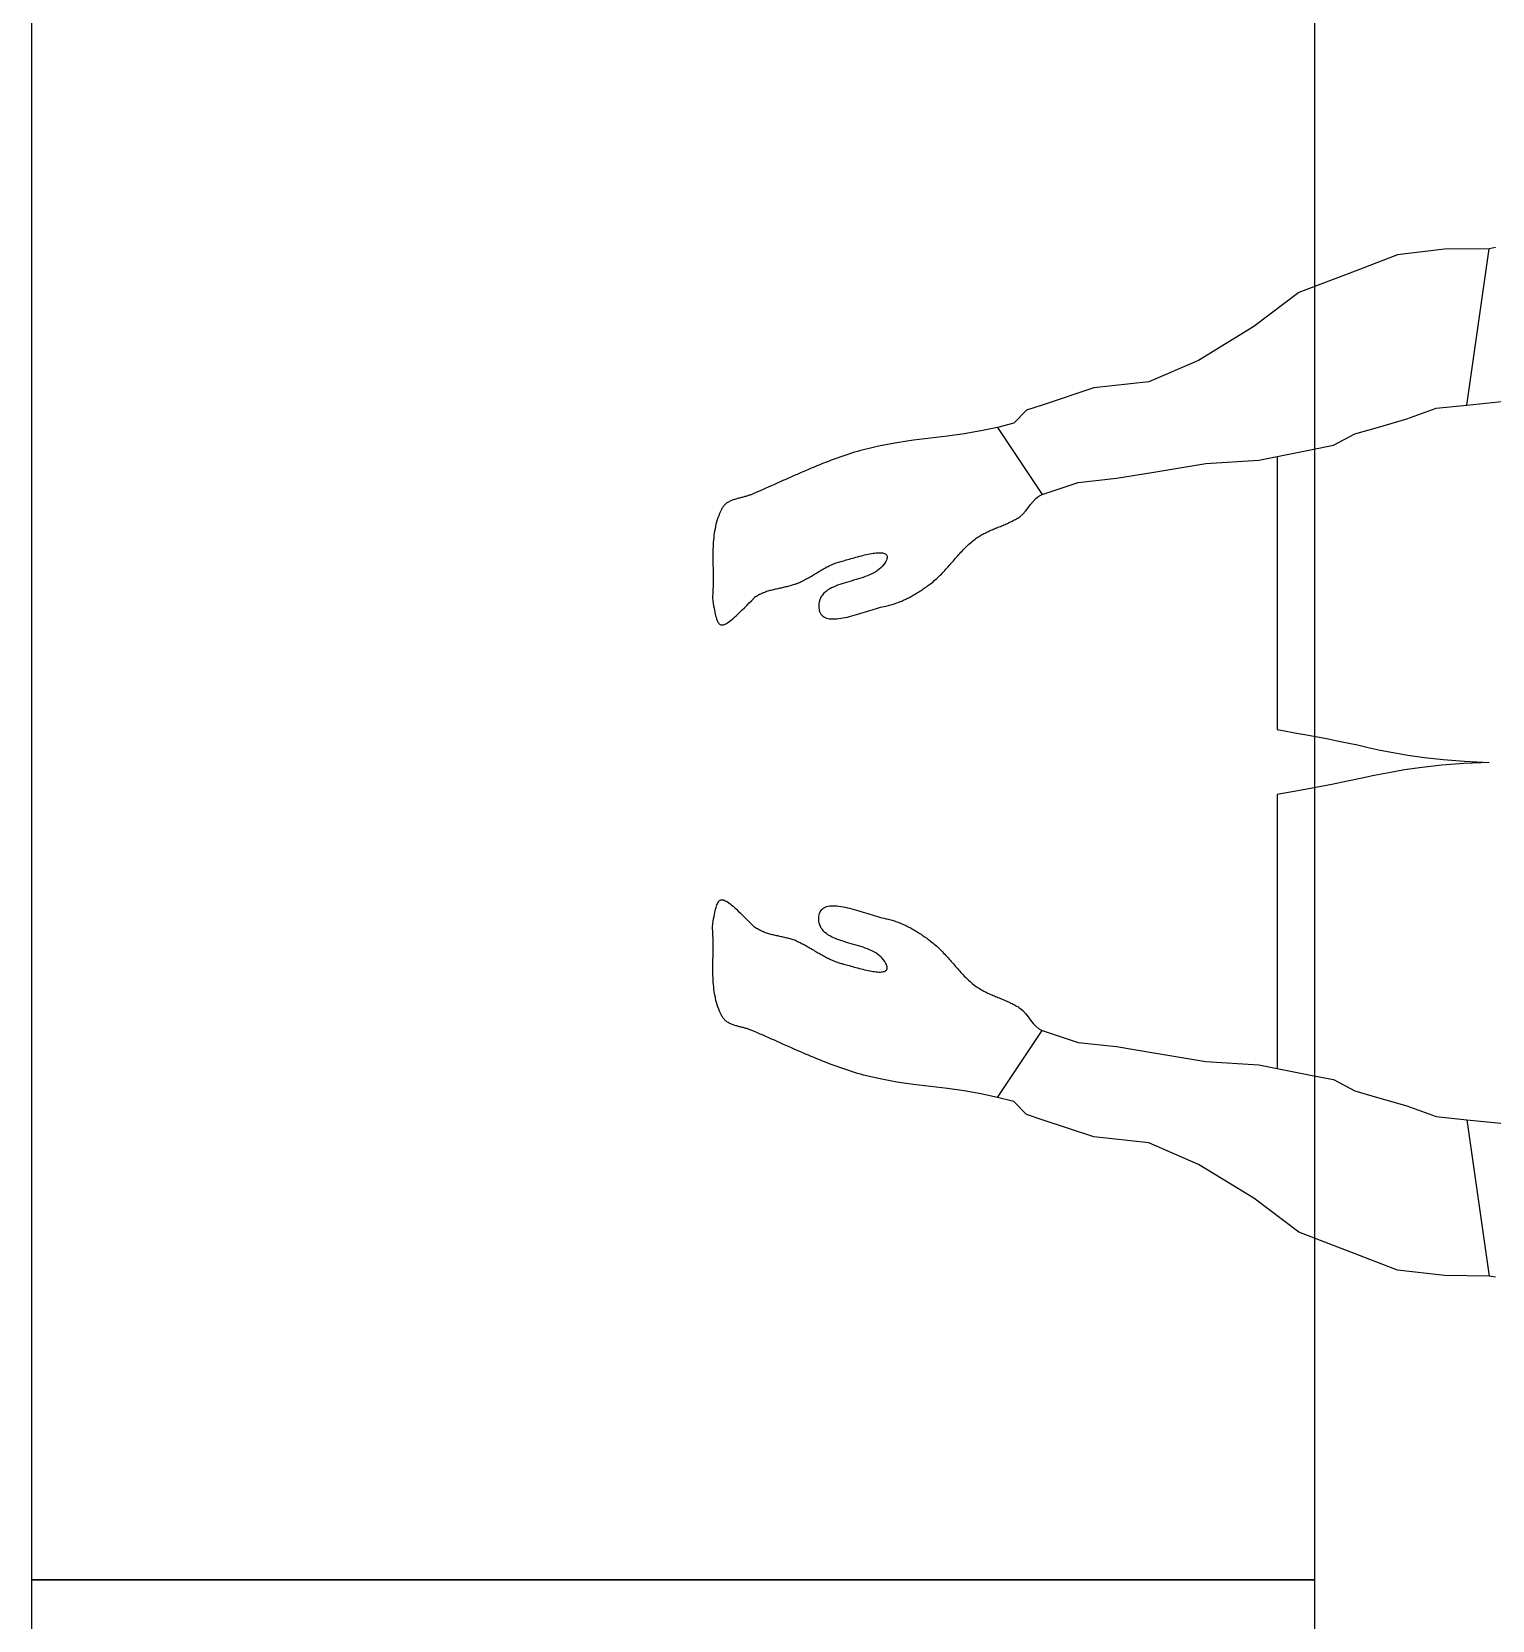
# Model space of a CAD drawing. Header units: millimetres. Extents: x -155 to 94595, y -3153 to 63413.
# Drawn here: x 92565 to 93248, y 45808 to 46551 of the extents above; entities that cross this region are included whole.
import ezdxf

# ---------------------------------------------------------------- set-up
doc = ezdxf.new("R2010")
doc.units = ezdxf.units.MM
doc.linetypes.add('TRATTEGGIATA2', pattern=[0.375, 0.25, -0.125])
doc.layers.add('5', color=1, linetype='TRATTEGGIATA2')
doc.layers.add('int', color=185, linetype='Continuous')

msp = doc.modelspace()

# ---------------------------------------------------------------- linework, layer by layer
at = {"layer": '5'}
for points in [[(93164.86, 45826.989), (92564.86, 45826.989), (92564.86, 46726.989), (93164.86, 46726.989)], [(93164.86, 44926.989), (92564.86, 44926.989), (92564.86, 45826.989), (93164.86, 45826.989)]]:
    msp.add_lwpolyline(points, close=True, dxfattribs=at)
at = {"layer": 'int'}
for p, q in [((93225.641, 46449.603), (93203.65, 46447.005)), ((93246.508, 46449.823), (93225.641, 46449.603)), ((93236.057, 46376.671), (93246.508, 46449.823)), ((93249.456, 46450.356), (93246.508, 46449.823)), ((93203.65, 46447.005), (93183.806, 46439.373)), ((93183.806, 46439.373), (93157.543, 46429.272)), ((93157.543, 46429.272), (93136.495, 46413.436)), ((93136.495, 46413.436), (93110.654, 46397.572)), ((93110.654, 46397.572), (93087.313, 46387.569)), ((93061.564, 46384.692), (93037.502, 46376.671)), ((93087.313, 46387.569), (93061.564, 46384.692)), ((93030.1, 46374.204), (93024.188, 46368.117)), ((93037.502, 46376.671), (93030.1, 46374.204)), ((93208.067, 46370.167), (93221.741, 46375.239)), ((93221.741, 46375.239), (93236.057, 46376.671)), ((93236.057, 46376.671), (93256.871, 46378.753)), ((93016.601, 46366.221), (93008.841, 46364.524)), ((93024.188, 46368.117), (93016.601, 46366.221)), ((93016.601, 46366.221), (93037.502, 46334.87)), ((93183.663, 46363.194), (93194.256, 46366.221)), ((93194.256, 46366.221), (93208.067, 46370.167)), ((92969.436, 46359.034), (92961.624, 46357.611)), ((92977.307, 46360.173), (92969.436, 46359.034)), ((92985.21, 46361.16), (92977.307, 46360.173)), ((92993.118, 46362.126), (92985.21, 46361.16)), ((93001.004, 46363.203), (92993.118, 46362.126)), ((93008.841, 46364.524), (93001.004, 46363.203)), ((93162.905, 46355.771), (93173.721, 46357.934)), ((93173.721, 46357.934), (93183.663, 46363.194)), ((92938.826, 46350.831), (92937.478, 46350.319)), ((92940.178, 46351.335), (92938.826, 46350.831)), ((92941.533, 46351.829), (92940.178, 46351.335)), ((92942.891, 46352.313), (92941.533, 46351.829)), ((92944.253, 46352.787), (92942.891, 46352.313)), ((92945.619, 46353.25), (92944.253, 46352.787)), ((92946.988, 46353.701), (92945.619, 46353.25)), ((92948.362, 46354.141), (92946.988, 46353.701)), ((92949.739, 46354.568), (92948.362, 46354.141)), ((92951.121, 46354.982), (92949.739, 46354.568)), ((92952.508, 46355.383), (92951.121, 46354.982)), ((92953.899, 46355.771), (92952.508, 46355.383)), ((92961.624, 46357.611), (92953.899, 46355.771)), ((93114.051, 46349.37), (93138.746, 46350.939)), ((93138.746, 46350.939), (93162.905, 46355.771)), ((93147.36, 46352.661), (93147.36, 46224.78)), ((92920.154, 46343.062), (92918.832, 46342.475)), ((92921.477, 46343.647), (92920.154, 46343.062)), ((92922.801, 46344.229), (92921.477, 46343.647)), ((92924.126, 46344.808), (92922.801, 46344.229)), ((92925.453, 46345.383), (92924.126, 46344.808)), ((92926.781, 46345.955), (92925.453, 46345.383)), ((92928.111, 46346.521), (92926.781, 46345.955)), ((92929.442, 46347.083), (92928.111, 46346.521)), ((92930.776, 46347.639), (92929.442, 46347.083)), ((92932.111, 46348.189), (92930.776, 46347.639)), ((92933.449, 46348.732), (92932.111, 46348.189)), ((92934.789, 46349.269), (92933.449, 46348.732)), ((92936.132, 46349.798), (92934.789, 46349.269)), ((92937.478, 46350.319), (92936.132, 46349.798)), ((93072.231, 46342.4), (93089.753, 46345.32)), ((93089.753, 46345.32), (93114.051, 46349.37)), ((92904.298, 46336.015), (92902.973, 46335.441)), ((92905.621, 46336.594), (92904.298, 46336.015)), ((92906.944, 46337.176), (92905.621, 46336.594)), ((92908.266, 46337.76), (92906.944, 46337.176)), ((92909.587, 46338.347), (92908.266, 46337.76)), ((92910.908, 46338.935), (92909.587, 46338.347)), ((92912.228, 46339.525), (92910.908, 46338.935)), ((92913.548, 46340.115), (92912.228, 46339.525)), ((92914.869, 46340.706), (92913.548, 46340.115)), ((92916.189, 46341.297), (92914.869, 46340.706)), ((92917.51, 46341.886), (92916.189, 46341.297)), ((92918.832, 46342.475), (92917.51, 46341.886)), ((93037.502, 46334.87), (93054.374, 46340.494)), ((93054.374, 46340.494), (93072.231, 46342.4)), ((92887.707, 46328.198), (92887.54, 46327.816)), ((92887.893, 46328.56), (92887.707, 46328.198)), ((92888.099, 46328.903), (92887.893, 46328.56)), ((92888.323, 46329.228), (92888.099, 46328.903)), ((92888.564, 46329.535), (92888.323, 46329.228)), ((92888.822, 46329.825), (92888.564, 46329.535)), ((92889.096, 46330.099), (92888.822, 46329.825)), ((92889.385, 46330.358), (92889.096, 46330.099)), ((92889.688, 46330.603), (92889.385, 46330.358)), ((92890.005, 46330.833), (92889.688, 46330.603)), ((92890.335, 46331.051), (92890.005, 46330.833)), ((92890.676, 46331.256), (92890.335, 46331.051)), ((92891.029, 46331.449), (92890.676, 46331.256)), ((92891.393, 46331.632), (92891.029, 46331.449)), ((92891.766, 46331.805), (92891.393, 46331.632)), ((92892.148, 46331.968), (92891.766, 46331.805)), ((92892.539, 46332.123), (92892.148, 46331.968)), ((92892.936, 46332.27), (92892.539, 46332.123)), ((92893.341, 46332.41), (92892.936, 46332.27)), ((92893.751, 46332.543), (92893.341, 46332.41)), ((92894.167, 46332.671), (92893.751, 46332.543)), ((92894.587, 46332.794), (92894.167, 46332.671)), ((92895.01, 46332.913), (92894.587, 46332.794)), ((92895.437, 46333.029), (92895.01, 46332.913)), ((92895.865, 46333.142), (92895.437, 46333.029)), ((92896.295, 46333.253), (92895.865, 46333.142)), ((92896.725, 46333.363), (92896.295, 46333.253)), ((92897.155, 46333.473), (92896.725, 46333.363)), ((92897.584, 46333.583), (92897.155, 46333.473)), ((92898.011, 46333.694), (92897.584, 46333.583)), ((92898.435, 46333.807), (92898.011, 46333.694)), ((92898.857, 46333.923), (92898.435, 46333.807)), ((92899.274, 46334.042), (92898.857, 46333.923)), ((92899.686, 46334.165), (92899.274, 46334.042)), ((92900.093, 46334.293), (92899.686, 46334.165)), ((92900.493, 46334.427), (92900.093, 46334.293)), ((92900.886, 46334.567), (92900.493, 46334.427)), ((92901.271, 46334.715), (92900.886, 46334.567)), ((92901.648, 46334.87), (92901.271, 46334.715)), ((92902.973, 46335.441), (92901.648, 46334.87)), ((93029.75, 46326.986), (93030.911, 46328.513)), ((93030.911, 46328.513), (93032.035, 46330.078)), ((93032.035, 46330.078), (93033.189, 46331.589)), ((93033.189, 46331.589), (93034.44, 46332.954)), ((93034.44, 46332.954), (93035.855, 46334.078)), ((93035.855, 46334.078), (93037.502, 46334.87)), ((92884.903, 46320.854), (92884.657, 46319.825)), ((92885.179, 46321.876), (92884.903, 46320.854)), ((92885.485, 46322.889), (92885.179, 46321.876)), ((92885.825, 46323.894), (92885.485, 46322.889)), ((92886.198, 46324.889), (92885.825, 46323.894)), ((92886.608, 46325.875), (92886.198, 46324.889)), ((92887.054, 46326.851), (92886.608, 46325.875)), ((92887.54, 46327.816), (92887.054, 46326.851)), ((93019.582, 46320.593), (93020.137, 46320.829)), ((93020.137, 46320.829), (93020.69, 46321.068)), ((93020.69, 46321.068), (93021.241, 46321.311)), ((93021.241, 46321.311), (93021.79, 46321.558)), ((93021.79, 46321.558), (93022.335, 46321.811)), ((93022.335, 46321.811), (93022.878, 46322.069)), ((93022.878, 46322.069), (93023.416, 46322.334)), ((93023.416, 46322.334), (93023.95, 46322.606)), ((93023.95, 46322.606), (93024.48, 46322.885)), ((93024.48, 46322.885), (93025.006, 46323.173)), ((93025.006, 46323.173), (93025.526, 46323.47)), ((93025.526, 46323.47), (93026.04, 46323.776)), ((93026.04, 46323.776), (93026.549, 46324.092)), ((93026.549, 46324.092), (93027.051, 46324.42)), ((93027.051, 46324.42), (93028.486, 46325.591)), ((93028.486, 46325.591), (93029.75, 46326.986)), ((92883.713, 46313.503), (92883.63, 46312.429)), ((92883.814, 46314.571), (92883.713, 46313.503)), ((92883.936, 46315.635), (92883.814, 46314.571)), ((92884.08, 46316.692), (92883.936, 46315.635)), ((92884.247, 46317.743), (92884.08, 46316.692)), ((92884.439, 46318.787), (92884.247, 46317.743)), ((92884.657, 46319.825), (92884.439, 46318.787)), ((93004.957, 46313.034), (93005.549, 46313.508)), ((93005.549, 46313.508), (93006.151, 46313.969)), ((93006.151, 46313.969), (93006.635, 46314.323)), ((93006.635, 46314.323), (93007.127, 46314.665)), ((93007.127, 46314.665), (93007.625, 46314.996)), ((93007.625, 46314.996), (93008.13, 46315.315)), ((93008.13, 46315.315), (93008.641, 46315.624)), ((93008.641, 46315.624), (93009.157, 46315.924)), ((93009.157, 46315.924), (93009.679, 46316.214)), ((93009.679, 46316.214), (93010.207, 46316.496)), ((93010.207, 46316.496), (93010.738, 46316.77)), ((93010.738, 46316.77), (93011.274, 46317.037)), ((93011.274, 46317.037), (93011.814, 46317.297)), ((93011.814, 46317.297), (93012.358, 46317.551)), ((93012.358, 46317.551), (93012.904, 46317.8)), ((93012.904, 46317.8), (93013.454, 46318.044)), ((93013.454, 46318.044), (93014.006, 46318.284)), ((93014.006, 46318.284), (93014.56, 46318.52)), ((93014.56, 46318.52), (93015.116, 46318.754)), ((93015.116, 46318.754), (93015.673, 46318.985)), ((93015.673, 46318.985), (93016.231, 46319.215)), ((93016.231, 46319.215), (93016.79, 46319.444)), ((93016.79, 46319.444), (93017.349, 46319.672)), ((93017.349, 46319.672), (93017.908, 46319.9)), ((93017.908, 46319.9), (93018.467, 46320.13)), ((93018.467, 46320.13), (93019.025, 46320.36)), ((93019.025, 46320.36), (93019.582, 46320.593)), ((92883.44, 46307), (92883.436, 46305.905)), ((92883.436, 46305.905), (92883.441, 46304.808)), ((92883.453, 46308.092), (92883.44, 46307)), ((92883.477, 46309.182), (92883.453, 46308.092)), ((92883.514, 46310.268), (92883.477, 46309.182)), ((92883.564, 46311.351), (92883.514, 46310.268)), ((92883.63, 46312.429), (92883.564, 46311.351)), ((92951.165, 46305.667), (92951.98, 46305.885)), ((92951.98, 46305.885), (92952.799, 46306.099)), ((92952.799, 46306.099), (92953.619, 46306.306)), ((92953.619, 46306.306), (92954.436, 46306.504)), ((92954.436, 46306.504), (92955.246, 46306.691)), ((92955.246, 46306.691), (92956.047, 46306.866)), ((92956.047, 46306.866), (92956.836, 46307.027)), ((92956.836, 46307.027), (92957.608, 46307.17)), ((92957.608, 46307.17), (92958.36, 46307.296)), ((92958.36, 46307.296), (92959.088, 46307.4)), ((92959.088, 46307.4), (92959.791, 46307.482)), ((92959.791, 46307.482), (92960.463, 46307.54)), ((92960.463, 46307.54), (92961.102, 46307.571)), ((92961.102, 46307.571), (92961.704, 46307.574)), ((92961.704, 46307.574), (92962.265, 46307.546)), ((92962.265, 46307.546), (92962.783, 46307.486)), ((92962.783, 46307.486), (92963.254, 46307.392)), ((92963.254, 46307.392), (92963.675, 46307.261)), ((92963.675, 46307.261), (92964.041, 46307.092)), ((92964.041, 46307.092), (92964.35, 46306.882)), ((92964.35, 46306.882), (92964.598, 46306.631)), ((92964.598, 46306.631), (92964.783, 46306.335)), ((92964.783, 46306.335), (92964.899, 46305.993)), ((92964.899, 46305.993), (92964.945, 46305.602)), ((92997.455, 46305.531), (92997.96, 46306.102)), ((92997.96, 46306.102), (92998.467, 46306.67)), ((92998.467, 46306.67), (92998.978, 46307.235)), ((92998.978, 46307.235), (92999.492, 46307.795)), ((92999.492, 46307.795), (93000.01, 46308.351)), ((93000.01, 46308.351), (93000.533, 46308.901)), ((93000.533, 46308.901), (93001.061, 46309.446)), ((93001.061, 46309.446), (93001.596, 46309.984)), ((93001.596, 46309.984), (93002.136, 46310.514)), ((93002.136, 46310.514), (93002.684, 46311.036)), ((93002.684, 46311.036), (93003.24, 46311.55)), ((93003.24, 46311.55), (93003.803, 46312.055)), ((93003.803, 46312.055), (93004.376, 46312.55)), ((93004.376, 46312.55), (93004.957, 46313.034)), ((92883.441, 46304.808), (92883.451, 46303.709)), ((92883.451, 46303.709), (92883.466, 46302.609)), ((92883.466, 46302.609), (92883.484, 46301.508)), ((92883.484, 46301.508), (92883.503, 46300.406)), ((92883.503, 46300.406), (92883.523, 46299.305)), ((92883.523, 46299.305), (92883.541, 46298.204)), ((92932.09, 46298.202), (92932.608, 46298.513)), ((92932.608, 46298.513), (92933.127, 46298.823)), ((92933.127, 46298.823), (92933.646, 46299.13)), ((92933.646, 46299.13), (92934.167, 46299.435)), ((92934.167, 46299.435), (92934.689, 46299.736)), ((92934.689, 46299.736), (92935.213, 46300.032)), ((92935.213, 46300.032), (92935.739, 46300.324)), ((92935.739, 46300.324), (92936.266, 46300.61)), ((92936.266, 46300.61), (92936.797, 46300.89)), ((92936.797, 46300.89), (92937.33, 46301.163)), ((92937.33, 46301.163), (92937.866, 46301.428)), ((92937.866, 46301.428), (92938.405, 46301.685)), ((92938.405, 46301.685), (92938.948, 46301.933)), ((92938.948, 46301.933), (92939.494, 46302.172)), ((92939.494, 46302.172), (92940.045, 46302.4)), ((92940.045, 46302.4), (92940.6, 46302.618)), ((92940.6, 46302.618), (92941.159, 46302.824)), ((92941.159, 46302.824), (92941.724, 46303.017)), ((92941.724, 46303.017), (92942.293, 46303.198)), ((92942.293, 46303.198), (92942.868, 46303.366)), ((92942.868, 46303.366), (92943.449, 46303.519)), ((92943.449, 46303.519), (92943.993, 46303.659)), ((92943.993, 46303.659), (92944.58, 46303.816)), ((92944.58, 46303.816), (92945.204, 46303.987)), ((92945.204, 46303.987), (92945.863, 46304.172)), ((92945.863, 46304.172), (92946.554, 46304.368)), ((92946.554, 46304.368), (92947.272, 46304.574)), ((92947.272, 46304.574), (92948.015, 46304.786)), ((92948.015, 46304.786), (92948.78, 46305.003)), ((92948.78, 46305.003), (92949.562, 46305.224)), ((92949.562, 46305.224), (92950.358, 46305.446)), ((92950.358, 46305.446), (92951.165, 46305.667)), ((92959.6, 46298.653), (92958.7, 46298.137)), ((92960.454, 46299.207), (92959.6, 46298.653)), ((92961.257, 46299.802), (92960.454, 46299.207)), ((92962.005, 46300.442), (92961.257, 46299.802)), ((92962.692, 46301.131), (92962.005, 46300.442)), ((92963.315, 46301.871), (92962.692, 46301.131)), ((92963.869, 46302.666), (92963.315, 46301.871)), ((92964.35, 46303.519), (92963.869, 46302.666)), ((92964.622, 46304.122), (92964.35, 46303.519)), ((92964.81, 46304.669), (92964.622, 46304.122)), ((92964.916, 46305.162), (92964.81, 46304.669)), ((92964.945, 46305.602), (92964.916, 46305.162)), ((92990.868, 46298.137), (92991.391, 46298.687)), ((92991.391, 46298.687), (92991.909, 46299.243)), ((92991.909, 46299.243), (92992.423, 46299.803)), ((92992.423, 46299.803), (92992.934, 46300.368)), ((92992.934, 46300.368), (92993.441, 46300.936)), ((92993.441, 46300.936), (92993.946, 46301.507)), ((92993.946, 46301.507), (92994.448, 46302.08)), ((92994.448, 46302.08), (92994.95, 46302.655)), ((92994.95, 46302.655), (92995.45, 46303.231)), ((92995.45, 46303.231), (92995.951, 46303.807)), ((92995.951, 46303.807), (92996.451, 46304.383)), ((92996.451, 46304.383), (92996.952, 46304.958)), ((92996.952, 46304.958), (92997.455, 46305.531)), ((92883.529, 46291.631), (92883.493, 46290.545)), ((92883.553, 46292.72), (92883.529, 46291.631)), ((92883.541, 46298.204), (92883.556, 46297.104)), ((92883.566, 46293.813), (92883.553, 46292.72)), ((92883.556, 46297.104), (92883.566, 46296.005)), ((92883.566, 46296.005), (92883.57, 46294.908)), ((92883.57, 46294.908), (92883.566, 46293.813)), ((92915.333, 46291.049), (92914.805, 46290.934)), ((92915.861, 46291.165), (92915.333, 46291.049)), ((92916.388, 46291.282), (92915.861, 46291.165)), ((92916.914, 46291.401), (92916.388, 46291.282)), ((92917.439, 46291.524), (92916.914, 46291.401)), ((92917.963, 46291.65), (92917.439, 46291.524)), ((92918.484, 46291.781), (92917.963, 46291.65)), ((92919.004, 46291.916), (92918.484, 46291.781)), ((92919.521, 46292.058), (92919.004, 46291.916)), ((92920.034, 46292.206), (92919.521, 46292.058)), ((92920.545, 46292.361), (92920.034, 46292.206)), ((92921.052, 46292.524), (92920.545, 46292.361)), ((92921.555, 46292.696), (92921.052, 46292.524)), ((92922.054, 46292.877), (92921.555, 46292.696)), ((92922.548, 46293.069), (92922.054, 46292.877)), ((92922.548, 46293.069), (92923.103, 46293.297)), ((92923.103, 46293.297), (92923.653, 46293.535)), ((92923.653, 46293.535), (92924.199, 46293.783)), ((92924.199, 46293.783), (92924.741, 46294.04)), ((92924.741, 46294.04), (92925.28, 46294.305)), ((92925.28, 46294.305), (92925.816, 46294.577)), ((92925.816, 46294.577), (92926.348, 46294.857)), ((92926.348, 46294.857), (92926.878, 46295.143)), ((92926.878, 46295.143), (92927.406, 46295.434)), ((92927.406, 46295.434), (92927.931, 46295.731)), ((92927.931, 46295.731), (92928.455, 46296.031)), ((92928.455, 46296.031), (92928.977, 46296.336)), ((92928.977, 46296.336), (92929.497, 46296.643)), ((92929.497, 46296.643), (92930.017, 46296.953)), ((92930.017, 46296.953), (92930.535, 46297.264)), ((92930.535, 46297.264), (92931.054, 46297.576)), ((92931.054, 46297.576), (92931.572, 46297.889)), ((92931.572, 46297.889), (92932.09, 46298.202)), ((92938.947, 46291.081), (92938.09, 46290.618)), ((92939.85, 46291.514), (92938.947, 46291.081)), ((92940.795, 46291.922), (92939.85, 46291.514)), ((92941.776, 46292.307), (92940.795, 46291.922)), ((92942.789, 46292.672), (92941.776, 46292.307)), ((92943.829, 46293.022), (92942.789, 46292.672)), ((92944.893, 46293.359), (92943.829, 46293.022)), ((92945.974, 46293.687), (92944.893, 46293.359)), ((92947.069, 46294.01), (92945.974, 46293.687)), ((92948.174, 46294.329), (92947.069, 46294.01)), ((92949.282, 46294.65), (92948.174, 46294.329)), ((92950.391, 46294.975), (92949.282, 46294.65)), ((92951.494, 46295.308), (92950.391, 46294.975)), ((92952.589, 46295.652), (92951.494, 46295.308)), ((92953.669, 46296.01), (92952.589, 46295.652)), ((92954.731, 46296.386), (92953.669, 46296.01)), ((92955.769, 46296.784), (92954.731, 46296.386)), ((92956.78, 46297.206), (92955.769, 46296.784)), ((92957.759, 46297.656), (92956.78, 46297.206)), ((92958.7, 46298.137), (92957.759, 46297.656)), ((92982.315, 46290.947), (92982.811, 46291.294)), ((92982.811, 46291.294), (92983.305, 46291.644)), ((92983.305, 46291.644), (92983.795, 46291.996)), ((92983.795, 46291.996), (92984.283, 46292.352)), ((92984.283, 46292.352), (92984.768, 46292.709)), ((92984.768, 46292.709), (92985.25, 46293.069)), ((92985.25, 46293.069), (92985.852, 46293.53)), ((92985.852, 46293.53), (92986.444, 46294.004)), ((92986.444, 46294.004), (92987.025, 46294.488)), ((92987.025, 46294.488), (92987.598, 46294.983)), ((92987.598, 46294.983), (92988.161, 46295.488)), ((92988.161, 46295.488), (92988.717, 46296.002)), ((92988.717, 46296.002), (92989.265, 46296.524)), ((92989.265, 46296.524), (92989.805, 46297.054)), ((92989.805, 46297.054), (92990.34, 46297.592)), ((92990.34, 46297.592), (92990.868, 46298.137)), ((92883.294, 46287.31), (92883.192, 46286.241)), ((92883.192, 46286.241), (92883.401, 46284.991)), ((92883.377, 46288.384), (92883.294, 46287.31)), ((92883.443, 46289.462), (92883.377, 46288.384)), ((92883.401, 46284.991), (92883.601, 46283.806)), ((92883.493, 46290.545), (92883.443, 46289.462)), ((92883.601, 46283.806), (92883.793, 46282.687)), ((92899.328, 46282.92), (92900.473, 46284.059)), ((92900.473, 46284.059), (92901.681, 46285.264)), ((92901.681, 46285.264), (92902.954, 46286.537)), ((92903.385, 46286.849), (92902.954, 46286.537)), ((92903.825, 46287.145), (92903.385, 46286.849)), ((92904.272, 46287.425), (92903.825, 46287.145)), ((92904.726, 46287.689), (92904.272, 46287.425)), ((92905.187, 46287.94), (92904.726, 46287.689)), ((92905.654, 46288.177), (92905.187, 46287.94)), ((92906.128, 46288.401), (92905.654, 46288.177)), ((92906.608, 46288.612), (92906.128, 46288.401)), ((92907.093, 46288.813), (92906.608, 46288.612)), ((92907.583, 46289.002), (92907.093, 46288.813)), ((92908.078, 46289.182), (92907.583, 46289.002)), ((92908.578, 46289.352), (92908.078, 46289.182)), ((92909.082, 46289.514), (92908.578, 46289.352)), ((92909.59, 46289.668), (92909.082, 46289.514)), ((92910.101, 46289.815), (92909.59, 46289.668)), ((92910.616, 46289.955), (92910.101, 46289.815)), ((92911.133, 46290.09), (92910.616, 46289.955)), ((92911.653, 46290.219), (92911.133, 46290.09)), ((92912.175, 46290.345), (92911.653, 46290.219)), ((92912.699, 46290.467), (92912.175, 46290.345)), ((92913.224, 46290.586), (92912.699, 46290.467)), ((92913.751, 46290.703), (92913.224, 46290.586)), ((92914.278, 46290.819), (92913.751, 46290.703)), ((92914.805, 46290.934), (92914.278, 46290.819)), ((92933.048, 46283.628), (92932.999, 46282.618)), ((92933.195, 46284.57), (92933.048, 46283.628)), ((92933.433, 46285.45), (92933.195, 46284.57)), ((92933.758, 46286.27), (92933.433, 46285.45)), ((92934.166, 46287.033), (92933.758, 46286.27)), ((92934.651, 46287.743), (92934.166, 46287.033)), ((92935.211, 46288.404), (92934.651, 46287.743)), ((92935.839, 46289.018), (92935.211, 46288.404)), ((92936.531, 46289.59), (92935.839, 46289.018)), ((92937.283, 46290.122), (92936.531, 46289.59)), ((92938.09, 46290.618), (92937.283, 46290.122)), ((92967.845, 46283.511), (92968.418, 46283.693)), ((92968.418, 46283.693), (92968.987, 46283.884)), ((92968.987, 46283.884), (92969.554, 46284.085)), ((92969.554, 46284.085), (92970.119, 46284.294)), ((92970.119, 46284.294), (92970.68, 46284.511)), ((92970.68, 46284.511), (92971.239, 46284.736)), ((92971.239, 46284.736), (92971.794, 46284.969)), ((92971.794, 46284.969), (92972.347, 46285.21)), ((92972.347, 46285.21), (92972.897, 46285.459)), ((92972.897, 46285.459), (92973.445, 46285.714)), ((92973.445, 46285.714), (92973.989, 46285.977)), ((92973.989, 46285.977), (92974.531, 46286.246)), ((92974.531, 46286.246), (92975.07, 46286.522)), ((92975.07, 46286.522), (92975.606, 46286.804)), ((92975.606, 46286.804), (92976.139, 46287.093)), ((92976.139, 46287.093), (92976.669, 46287.387)), ((92976.669, 46287.387), (92977.196, 46287.687)), ((92977.196, 46287.687), (92977.721, 46287.992)), ((92977.721, 46287.992), (92978.243, 46288.303)), ((92978.243, 46288.303), (92978.762, 46288.618)), ((92978.762, 46288.618), (92979.278, 46288.938)), ((92979.278, 46288.938), (92979.791, 46289.263)), ((92979.791, 46289.263), (92980.302, 46289.592)), ((92980.302, 46289.592), (92980.809, 46289.925)), ((92980.809, 46289.925), (92981.314, 46290.262)), ((92981.314, 46290.262), (92981.816, 46290.603)), ((92981.816, 46290.603), (92982.315, 46290.947)), ((92883.793, 46282.687), (92883.981, 46281.634)), ((92883.981, 46281.634), (92884.166, 46280.647)), ((92884.166, 46280.647), (92884.35, 46279.726)), ((92884.35, 46279.726), (92884.535, 46278.871)), ((92884.535, 46278.871), (92884.723, 46278.082)), ((92884.723, 46278.082), (92884.916, 46277.359)), ((92884.916, 46277.359), (92885.116, 46276.702)), ((92885.116, 46276.702), (92885.325, 46276.111)), ((92891.526, 46275.676), (92892.194, 46276.214)), ((92892.194, 46276.214), (92892.907, 46276.819)), ((92892.907, 46276.819), (92893.668, 46277.49)), ((92893.668, 46277.49), (92894.477, 46278.228)), ((92894.477, 46278.228), (92895.337, 46279.033)), ((92895.337, 46279.033), (92896.25, 46279.904)), ((92896.25, 46279.904), (92897.218, 46280.843)), ((92897.218, 46280.843), (92898.243, 46281.848)), ((92898.243, 46281.848), (92899.328, 46282.92)), ((92932.999, 46282.618), (92933.04, 46281.699)), ((92933.04, 46281.699), (92933.161, 46280.867)), ((92933.161, 46280.867), (92933.358, 46280.119)), ((92933.358, 46280.119), (92933.629, 46279.453)), ((92933.629, 46279.453), (92933.97, 46278.864)), ((92933.97, 46278.864), (92934.379, 46278.351)), ((92934.379, 46278.351), (92934.851, 46277.909)), ((92934.851, 46277.909), (92935.383, 46277.536)), ((92935.383, 46277.536), (92935.973, 46277.229)), ((92935.973, 46277.229), (92936.617, 46276.983)), ((92936.617, 46276.983), (92937.312, 46276.797)), ((92937.312, 46276.797), (92938.055, 46276.666)), ((92938.055, 46276.666), (92938.842, 46276.588)), ((92938.842, 46276.588), (92939.67, 46276.559)), ((92939.67, 46276.559), (92940.537, 46276.577)), ((92940.537, 46276.577), (92941.438, 46276.638)), ((92941.438, 46276.638), (92942.37, 46276.739)), ((92942.37, 46276.739), (92943.331, 46276.876)), ((92943.331, 46276.876), (92944.317, 46277.048)), ((92944.317, 46277.048), (92945.325, 46277.249)), ((92945.325, 46277.249), (92946.352, 46277.478)), ((92946.352, 46277.478), (92947.394, 46277.73)), ((92947.394, 46277.73), (92948.448, 46278.004)), ((92948.448, 46278.004), (92949.512, 46278.295)), ((92949.512, 46278.295), (92950.581, 46278.601)), ((92950.581, 46278.601), (92951.652, 46278.918)), ((92951.652, 46278.918), (92952.723, 46279.243)), ((92952.723, 46279.243), (92953.79, 46279.573)), ((92953.79, 46279.573), (92954.85, 46279.905)), ((92954.85, 46279.905), (92955.9, 46280.235)), ((92955.9, 46280.235), (92956.936, 46280.561)), ((92956.936, 46280.561), (92957.955, 46280.879)), ((92957.955, 46280.879), (92958.955, 46281.186)), ((92958.955, 46281.186), (92959.931, 46281.478)), ((92959.931, 46281.478), (92960.88, 46281.754)), ((92960.88, 46281.754), (92961.8, 46282.009)), ((92961.8, 46282.009), (92962.687, 46282.24)), ((92962.687, 46282.24), (92963.538, 46282.444)), ((92963.538, 46282.444), (92964.35, 46282.618)), ((92964.35, 46282.618), (92964.939, 46282.742)), ((92964.939, 46282.742), (92965.526, 46282.876)), ((92965.526, 46282.876), (92966.11, 46283.02)), ((92966.11, 46283.02), (92966.691, 46283.174)), ((92966.691, 46283.174), (92967.269, 46283.337)), ((92967.269, 46283.337), (92967.845, 46283.511)), ((92885.325, 46276.111), (92885.545, 46275.587)), ((92885.545, 46275.587), (92885.778, 46275.128)), ((92885.778, 46275.128), (92886.026, 46274.736)), ((92886.026, 46274.736), (92886.291, 46274.41)), ((92886.291, 46274.41), (92886.575, 46274.151)), ((92886.575, 46274.151), (92886.88, 46273.957)), ((92886.88, 46273.957), (92887.208, 46273.83)), ((92887.208, 46273.83), (92887.561, 46273.769)), ((92887.561, 46273.769), (92887.941, 46273.775)), ((92887.941, 46273.775), (92888.35, 46273.847)), ((92888.35, 46273.847), (92888.79, 46273.986)), ((92888.79, 46273.986), (92889.263, 46274.191)), ((92889.263, 46274.191), (92889.772, 46274.462)), ((92889.772, 46274.462), (92890.317, 46274.8)), ((92890.317, 46274.8), (92890.901, 46275.205)), ((92890.901, 46275.205), (92891.526, 46275.676)), ((93147.36, 46224.78), (93151.678, 46224.029)), ((93151.678, 46224.029), (93154.918, 46223.465)), ((93154.918, 46223.465), (93157.405, 46223.031)), ((93157.405, 46223.031), (93160.299, 46222.519)), ((93160.299, 46222.519), (93163.576, 46221.925)), ((93163.576, 46221.925), (93167.213, 46221.246)), ((93167.213, 46221.246), (93171.188, 46220.478)), ((93171.188, 46220.478), (93175.477, 46219.618)), ((93175.477, 46219.618), (93180.058, 46218.662)), ((93180.058, 46218.662), (93184.907, 46217.606)), ((93184.907, 46217.606), (93190.032, 46216.456)), ((93190.032, 46216.456), (93195.565, 46215.249)), ((93195.565, 46215.249), (93201.671, 46214.034)), ((93201.671, 46214.034), (93208.513, 46212.856)), ((93208.513, 46212.856), (93216.254, 46211.764)), ((93216.254, 46211.764), (93225.058, 46210.803)), ((93225.058, 46210.803), (93235.088, 46210.022)), ((93246.508, 46209.466), (93234.722, 46208.892)), ((93235.088, 46210.022), (93246.508, 46209.466)), ((93186.408, 46201.936), (93180.214, 46200.592)), ((93192.797, 46203.299), (93186.408, 46201.936)), ((93199.584, 46204.638), (93192.797, 46203.299)), ((93206.969, 46205.909), (93199.584, 46204.638)), ((93215.153, 46207.071), (93206.969, 46205.909)), ((93224.337, 46208.079), (93215.153, 46207.071)), ((93234.722, 46208.892), (93224.337, 46208.079)), ((93158.764, 46196.478), (93147.36, 46194.446)), ((93147.36, 46194.446), (93147.36, 46066.271)), ((93172.91, 46199.102), (93158.764, 46196.478)), ((93180.214, 46200.592), (93172.91, 46199.102)), ((92885.116, 46142.23), (92885.325, 46142.821)), ((92885.325, 46142.821), (92885.545, 46143.346)), ((92885.545, 46143.346), (92885.778, 46143.804)), ((92885.778, 46143.804), (92886.026, 46144.196)), ((92886.026, 46144.196), (92886.291, 46144.522)), ((92886.291, 46144.522), (92886.575, 46144.782)), ((92886.575, 46144.782), (92886.88, 46144.975)), ((92886.88, 46144.975), (92887.208, 46145.102)), ((92887.208, 46145.102), (92887.561, 46145.163)), ((92887.561, 46145.163), (92887.941, 46145.157)), ((92887.941, 46145.157), (92888.35, 46145.085)), ((92888.35, 46145.085), (92888.79, 46144.947)), ((92888.79, 46144.947), (92889.263, 46144.742)), ((92889.263, 46144.742), (92889.772, 46144.47)), ((92889.772, 46144.47), (92890.317, 46144.132)), ((92890.317, 46144.132), (92890.901, 46143.727)), ((92890.901, 46143.727), (92891.526, 46143.256)), ((92891.526, 46143.256), (92892.194, 46142.718)), ((92892.194, 46142.718), (92892.907, 46142.114)), ((92938.055, 46142.267), (92938.842, 46142.345)), ((92938.842, 46142.345), (92939.67, 46142.373)), ((92939.67, 46142.373), (92940.537, 46142.355)), ((92940.537, 46142.355), (92941.438, 46142.295)), ((92883.401, 46133.942), (92883.601, 46135.127)), ((92883.601, 46135.127), (92883.793, 46136.245)), ((92883.793, 46136.245), (92883.981, 46137.298)), ((92883.981, 46137.298), (92884.166, 46138.285)), ((92884.166, 46138.285), (92884.35, 46139.206)), ((92884.35, 46139.206), (92884.535, 46140.062)), ((92884.535, 46140.062), (92884.723, 46140.851)), ((92884.723, 46140.851), (92884.916, 46141.574)), ((92884.916, 46141.574), (92885.116, 46142.23)), ((92892.907, 46142.114), (92893.668, 46141.443)), ((92893.668, 46141.443), (92894.477, 46140.705)), ((92894.477, 46140.705), (92895.337, 46139.9)), ((92895.337, 46139.9), (92896.25, 46139.028)), ((92896.25, 46139.028), (92897.218, 46138.09)), ((92897.218, 46138.09), (92898.243, 46137.085)), ((92898.243, 46137.085), (92899.328, 46136.013)), ((92899.328, 46136.013), (92900.473, 46134.874)), ((92932.999, 46136.314), (92933.04, 46137.234)), ((92933.048, 46135.305), (92932.999, 46136.314)), ((92933.04, 46137.234), (92933.161, 46138.066)), ((92933.195, 46134.362), (92933.048, 46135.305)), ((92933.161, 46138.066), (92933.358, 46138.814)), ((92933.358, 46138.814), (92933.629, 46139.48)), ((92933.629, 46139.48), (92933.97, 46140.068)), ((92933.97, 46140.068), (92934.379, 46140.582)), ((92934.379, 46140.582), (92934.851, 46141.023)), ((92934.851, 46141.023), (92935.383, 46141.396)), ((92935.383, 46141.396), (92935.973, 46141.704)), ((92935.973, 46141.704), (92936.617, 46141.95)), ((92936.617, 46141.95), (92937.312, 46142.136)), ((92937.312, 46142.136), (92938.055, 46142.267)), ((92941.438, 46142.295), (92942.37, 46142.194)), ((92942.37, 46142.194), (92943.331, 46142.056)), ((92943.331, 46142.056), (92944.317, 46141.885)), ((92944.317, 46141.885), (92945.325, 46141.684)), ((92945.325, 46141.684), (92946.352, 46141.455)), ((92946.352, 46141.455), (92947.394, 46141.202)), ((92947.394, 46141.202), (92948.448, 46140.929)), ((92948.448, 46140.929), (92949.512, 46140.637)), ((92949.512, 46140.637), (92950.581, 46140.332)), ((92950.581, 46140.332), (92951.652, 46140.015)), ((92951.652, 46140.015), (92952.723, 46139.69)), ((92952.723, 46139.69), (92953.79, 46139.36)), ((92953.79, 46139.36), (92954.85, 46139.028)), ((92954.85, 46139.028), (92955.9, 46138.698)), ((92955.9, 46138.698), (92956.936, 46138.372)), ((92956.936, 46138.372), (92957.955, 46138.054)), ((92957.955, 46138.054), (92958.955, 46137.747)), ((92958.955, 46137.747), (92959.931, 46137.454)), ((92959.931, 46137.454), (92960.88, 46137.179)), ((92960.88, 46137.179), (92961.8, 46136.924)), ((92961.8, 46136.924), (92962.687, 46136.693)), ((92962.687, 46136.693), (92963.538, 46136.488)), ((92963.538, 46136.488), (92964.35, 46136.314)), ((92964.35, 46136.314), (92964.939, 46136.191)), ((92964.939, 46136.191), (92965.526, 46136.057)), ((92965.526, 46136.057), (92966.11, 46135.913)), ((92966.11, 46135.913), (92966.691, 46135.759)), ((92966.691, 46135.759), (92967.269, 46135.595)), ((92967.269, 46135.595), (92967.845, 46135.422)), ((92967.845, 46135.422), (92968.418, 46135.24)), ((92968.418, 46135.24), (92968.987, 46135.048)), ((92968.987, 46135.048), (92969.554, 46134.848)), ((92883.192, 46132.691), (92883.401, 46133.942)), ((92883.294, 46131.622), (92883.192, 46132.691)), ((92883.377, 46130.549), (92883.294, 46131.622)), ((92883.443, 46129.471), (92883.377, 46130.549)), ((92883.493, 46128.388), (92883.443, 46129.471)), ((92883.529, 46127.302), (92883.493, 46128.388)), ((92900.473, 46134.874), (92901.681, 46133.668)), ((92901.681, 46133.668), (92902.954, 46132.395)), ((92903.385, 46132.083), (92902.954, 46132.395)), ((92903.825, 46131.788), (92903.385, 46132.083)), ((92904.272, 46131.508), (92903.825, 46131.788)), ((92904.726, 46131.243), (92904.272, 46131.508)), ((92905.187, 46130.993), (92904.726, 46131.243)), ((92905.654, 46130.756), (92905.187, 46130.993)), ((92906.128, 46130.532), (92905.654, 46130.756)), ((92906.608, 46130.32), (92906.128, 46130.532)), ((92907.093, 46130.12), (92906.608, 46130.32)), ((92907.583, 46129.93), (92907.093, 46130.12)), ((92908.078, 46129.751), (92907.583, 46129.93)), ((92908.578, 46129.58), (92908.078, 46129.751)), ((92909.082, 46129.419), (92908.578, 46129.58)), ((92909.59, 46129.265), (92909.082, 46129.419)), ((92910.101, 46129.118), (92909.59, 46129.265)), ((92910.616, 46128.978), (92910.101, 46129.118)), ((92911.133, 46128.843), (92910.616, 46128.978)), ((92911.653, 46128.713), (92911.133, 46128.843)), ((92912.175, 46128.588), (92911.653, 46128.713)), ((92912.699, 46128.466), (92912.175, 46128.588)), ((92913.224, 46128.347), (92912.699, 46128.466)), ((92913.751, 46128.23), (92913.224, 46128.347)), ((92914.278, 46128.114), (92913.751, 46128.23)), ((92914.805, 46127.999), (92914.278, 46128.114)), ((92915.333, 46127.884), (92914.805, 46127.999)), ((92915.861, 46127.768), (92915.333, 46127.884)), ((92916.388, 46127.651), (92915.861, 46127.768)), ((92916.914, 46127.531), (92916.388, 46127.651)), ((92917.439, 46127.409), (92916.914, 46127.531)), ((92933.433, 46133.483), (92933.195, 46134.362)), ((92933.758, 46132.663), (92933.433, 46133.483)), ((92934.166, 46131.9), (92933.758, 46132.663)), ((92934.651, 46131.189), (92934.166, 46131.9)), ((92935.211, 46130.529), (92934.651, 46131.189)), ((92935.839, 46129.914), (92935.211, 46130.529)), ((92936.531, 46129.343), (92935.839, 46129.914)), ((92937.283, 46128.811), (92936.531, 46129.343)), ((92938.09, 46128.315), (92937.283, 46128.811)), ((92938.947, 46127.852), (92938.09, 46128.315)), ((92939.85, 46127.418), (92938.947, 46127.852)), ((92969.554, 46134.848), (92970.119, 46134.639)), ((92970.119, 46134.639), (92970.68, 46134.422)), ((92970.68, 46134.422), (92971.239, 46134.197)), ((92971.239, 46134.197), (92971.794, 46133.963)), ((92971.794, 46133.963), (92972.347, 46133.722)), ((92972.347, 46133.722), (92972.897, 46133.474)), ((92972.897, 46133.474), (92973.445, 46133.218)), ((92973.445, 46133.218), (92973.989, 46132.956)), ((92973.989, 46132.956), (92974.531, 46132.686)), ((92974.531, 46132.686), (92975.07, 46132.41)), ((92975.07, 46132.41), (92975.606, 46132.128)), ((92975.606, 46132.128), (92976.139, 46131.84)), ((92976.139, 46131.84), (92976.669, 46131.546)), ((92976.669, 46131.546), (92977.196, 46131.246)), ((92977.196, 46131.246), (92977.721, 46130.94)), ((92977.721, 46130.94), (92978.243, 46130.63)), ((92978.243, 46130.63), (92978.762, 46130.315)), ((92978.762, 46130.315), (92979.278, 46129.994)), ((92979.278, 46129.994), (92979.791, 46129.67)), ((92979.791, 46129.67), (92980.302, 46129.341)), ((92980.302, 46129.341), (92980.809, 46129.007)), ((92980.809, 46129.007), (92981.314, 46128.671)), ((92981.314, 46128.671), (92981.816, 46128.33)), ((92981.816, 46128.33), (92982.315, 46127.986)), ((92982.315, 46127.986), (92982.811, 46127.639)), ((92982.811, 46127.639), (92983.305, 46127.289)), ((92883.523, 46119.628), (92883.541, 46120.728)), ((92883.553, 46126.212), (92883.529, 46127.302)), ((92883.541, 46120.728), (92883.556, 46121.829)), ((92883.566, 46125.12), (92883.553, 46126.212)), ((92883.556, 46121.829), (92883.566, 46122.927)), ((92883.57, 46124.025), (92883.566, 46125.12)), ((92883.566, 46122.927), (92883.57, 46124.025)), ((92917.963, 46127.283), (92917.439, 46127.409)), ((92918.484, 46127.152), (92917.963, 46127.283)), ((92919.004, 46127.016), (92918.484, 46127.152)), ((92919.521, 46126.875), (92919.004, 46127.016)), ((92920.034, 46126.727), (92919.521, 46126.875)), ((92920.545, 46126.572), (92920.034, 46126.727)), ((92921.052, 46126.409), (92920.545, 46126.572)), ((92921.555, 46126.237), (92921.052, 46126.409)), ((92922.054, 46126.055), (92921.555, 46126.237)), ((92922.548, 46125.864), (92922.054, 46126.055)), ((92922.548, 46125.864), (92923.103, 46125.636)), ((92923.103, 46125.636), (92923.653, 46125.398)), ((92923.653, 46125.398), (92924.199, 46125.15)), ((92924.199, 46125.15), (92924.741, 46124.893)), ((92924.741, 46124.893), (92925.28, 46124.628)), ((92925.28, 46124.628), (92925.816, 46124.355)), ((92925.816, 46124.355), (92926.348, 46124.076)), ((92926.348, 46124.076), (92926.878, 46123.79)), ((92926.878, 46123.79), (92927.406, 46123.499)), ((92927.406, 46123.499), (92927.931, 46123.202)), ((92927.931, 46123.202), (92928.455, 46122.901)), ((92928.455, 46122.901), (92928.977, 46122.597)), ((92928.977, 46122.597), (92929.497, 46122.29)), ((92929.497, 46122.29), (92930.017, 46121.98)), ((92930.017, 46121.98), (92930.535, 46121.669)), ((92930.535, 46121.669), (92931.054, 46121.356)), ((92931.054, 46121.356), (92931.572, 46121.044)), ((92931.572, 46121.044), (92932.09, 46120.731)), ((92932.09, 46120.731), (92932.608, 46120.42)), ((92932.608, 46120.42), (92933.127, 46120.11)), ((92933.127, 46120.11), (92933.646, 46119.802)), ((92940.795, 46127.011), (92939.85, 46127.418)), ((92941.776, 46126.626), (92940.795, 46127.011)), ((92942.789, 46126.26), (92941.776, 46126.626)), ((92943.829, 46125.911), (92942.789, 46126.26)), ((92944.893, 46125.573), (92943.829, 46125.911)), ((92945.974, 46125.245), (92944.893, 46125.573)), ((92947.069, 46124.923), (92945.974, 46125.245)), ((92948.174, 46124.603), (92947.069, 46124.923)), ((92949.282, 46124.283), (92948.174, 46124.603)), ((92950.391, 46123.957), (92949.282, 46124.283)), ((92951.494, 46123.625), (92950.391, 46123.957)), ((92952.589, 46123.281), (92951.494, 46123.625)), ((92953.669, 46122.922), (92952.589, 46123.281)), ((92954.731, 46122.546), (92953.669, 46122.922)), ((92955.769, 46122.149), (92954.731, 46122.546)), ((92956.78, 46121.727), (92955.769, 46122.149)), ((92957.759, 46121.277), (92956.78, 46121.727)), ((92958.7, 46120.796), (92957.759, 46121.277)), ((92959.6, 46120.28), (92958.7, 46120.796)), ((92960.454, 46119.726), (92959.6, 46120.28)), ((92983.305, 46127.289), (92983.795, 46126.936)), ((92983.795, 46126.936), (92984.283, 46126.581)), ((92984.283, 46126.581), (92984.768, 46126.223)), ((92984.768, 46126.223), (92985.25, 46125.864)), ((92985.25, 46125.864), (92985.852, 46125.402)), ((92985.852, 46125.402), (92986.444, 46124.929)), ((92986.444, 46124.929), (92987.025, 46124.445)), ((92987.025, 46124.445), (92987.598, 46123.95)), ((92987.598, 46123.95), (92988.161, 46123.445)), ((92988.161, 46123.445), (92988.717, 46122.931)), ((92988.717, 46122.931), (92989.265, 46122.409)), ((92989.265, 46122.409), (92989.805, 46121.878)), ((92989.805, 46121.878), (92990.34, 46121.34)), ((92990.34, 46121.34), (92990.868, 46120.796)), ((92990.868, 46120.796), (92991.391, 46120.246)), ((92991.391, 46120.246), (92991.909, 46119.69)), ((92883.436, 46113.028), (92883.441, 46114.125)), ((92883.44, 46111.933), (92883.436, 46113.028)), ((92883.441, 46114.125), (92883.451, 46115.224)), ((92883.451, 46115.224), (92883.466, 46116.324)), ((92883.466, 46116.324), (92883.484, 46117.425)), ((92883.484, 46117.425), (92883.503, 46118.526)), ((92883.503, 46118.526), (92883.523, 46119.628)), ((92933.646, 46119.802), (92934.167, 46119.498)), ((92934.167, 46119.498), (92934.689, 46119.197)), ((92934.689, 46119.197), (92935.213, 46118.9)), ((92935.213, 46118.9), (92935.739, 46118.609)), ((92935.739, 46118.609), (92936.266, 46118.323)), ((92936.266, 46118.323), (92936.797, 46118.043)), ((92936.797, 46118.043), (92937.33, 46117.77)), ((92937.33, 46117.77), (92937.866, 46117.505)), ((92937.866, 46117.505), (92938.405, 46117.248)), ((92938.405, 46117.248), (92938.948, 46116.999)), ((92938.948, 46116.999), (92939.494, 46116.761)), ((92939.494, 46116.761), (92940.045, 46116.532)), ((92940.045, 46116.532), (92940.6, 46116.315)), ((92940.6, 46116.315), (92941.159, 46116.109)), ((92941.159, 46116.109), (92941.724, 46115.915)), ((92941.724, 46115.915), (92942.293, 46115.734)), ((92942.293, 46115.734), (92942.868, 46115.567)), ((92942.868, 46115.567), (92943.449, 46115.414)), ((92943.449, 46115.414), (92943.993, 46115.274)), ((92943.993, 46115.274), (92944.58, 46115.117)), ((92944.58, 46115.117), (92945.204, 46114.945)), ((92945.204, 46114.945), (92945.863, 46114.76)), ((92945.863, 46114.76), (92946.554, 46114.564)), ((92946.554, 46114.564), (92947.272, 46114.359)), ((92947.272, 46114.359), (92948.015, 46114.147)), ((92948.015, 46114.147), (92948.78, 46113.929)), ((92948.78, 46113.929), (92949.562, 46113.709)), ((92949.562, 46113.709), (92950.358, 46113.487)), ((92950.358, 46113.487), (92951.165, 46113.266)), ((92951.165, 46113.266), (92951.98, 46113.048)), ((92951.98, 46113.048), (92952.799, 46112.834)), ((92952.799, 46112.834), (92953.619, 46112.627)), ((92953.619, 46112.627), (92954.436, 46112.429)), ((92961.257, 46119.13), (92960.454, 46119.726)), ((92962.005, 46118.49), (92961.257, 46119.13)), ((92962.692, 46117.802), (92962.005, 46118.49)), ((92963.315, 46117.062), (92962.692, 46117.802)), ((92963.869, 46116.267), (92963.315, 46117.062)), ((92964.35, 46115.414), (92963.869, 46116.267)), ((92964.622, 46114.811), (92964.35, 46115.414)), ((92964.598, 46112.302), (92964.783, 46112.598)), ((92964.81, 46114.264), (92964.622, 46114.811)), ((92964.783, 46112.598), (92964.899, 46112.94)), ((92964.916, 46113.771), (92964.81, 46114.264)), ((92964.899, 46112.94), (92964.945, 46113.33)), ((92964.945, 46113.33), (92964.916, 46113.771)), ((92991.909, 46119.69), (92992.423, 46119.129)), ((92992.423, 46119.129), (92992.934, 46118.565)), ((92992.934, 46118.565), (92993.441, 46117.997)), ((92993.441, 46117.997), (92993.946, 46117.426)), ((92993.946, 46117.426), (92994.448, 46116.852)), ((92994.448, 46116.852), (92994.95, 46116.277)), ((92994.95, 46116.277), (92995.45, 46115.702)), ((92995.45, 46115.702), (92995.951, 46115.126)), ((92995.951, 46115.126), (92996.451, 46114.55)), ((92996.451, 46114.55), (92996.952, 46113.975)), ((92996.952, 46113.975), (92997.455, 46113.402)), ((92997.455, 46113.402), (92997.96, 46112.831)), ((92997.96, 46112.831), (92998.467, 46112.263)), ((92883.453, 46110.84), (92883.44, 46111.933)), ((92883.477, 46109.751), (92883.453, 46110.84)), ((92883.514, 46108.664), (92883.477, 46109.751)), ((92883.564, 46107.582), (92883.514, 46108.664)), ((92883.63, 46106.504), (92883.564, 46107.582)), ((92883.713, 46105.43), (92883.63, 46106.504)), ((92883.814, 46104.361), (92883.713, 46105.43)), ((92954.436, 46112.429), (92955.246, 46112.241)), ((92955.246, 46112.241), (92956.047, 46112.066)), ((92956.047, 46112.066), (92956.836, 46111.906)), ((92956.836, 46111.906), (92957.608, 46111.762)), ((92957.608, 46111.762), (92958.36, 46111.637)), ((92958.36, 46111.637), (92959.088, 46111.532)), ((92959.088, 46111.532), (92959.791, 46111.45)), ((92959.791, 46111.45), (92960.463, 46111.393)), ((92960.463, 46111.393), (92961.102, 46111.361)), ((92961.102, 46111.361), (92961.704, 46111.359)), ((92961.704, 46111.359), (92962.265, 46111.386)), ((92962.265, 46111.386), (92962.783, 46111.446)), ((92962.783, 46111.446), (92963.254, 46111.541)), ((92963.254, 46111.541), (92963.675, 46111.672)), ((92963.675, 46111.672), (92964.041, 46111.841)), ((92964.041, 46111.841), (92964.35, 46112.05)), ((92964.35, 46112.05), (92964.598, 46112.302)), ((92998.467, 46112.263), (92998.978, 46111.698)), ((92998.978, 46111.698), (92999.492, 46111.137)), ((92999.492, 46111.137), (93000.01, 46110.582)), ((93000.01, 46110.582), (93000.533, 46110.031)), ((93000.533, 46110.031), (93001.061, 46109.487)), ((93001.061, 46109.487), (93001.596, 46108.949)), ((93001.596, 46108.949), (93002.136, 46108.419)), ((93002.136, 46108.419), (93002.684, 46107.896)), ((93002.684, 46107.896), (93003.24, 46107.382)), ((93003.24, 46107.382), (93003.803, 46106.878)), ((93003.803, 46106.878), (93004.376, 46106.383)), ((93004.376, 46106.383), (93004.957, 46105.898)), ((93004.957, 46105.898), (93005.549, 46105.425)), ((93005.549, 46105.425), (93006.151, 46104.963)), ((92883.936, 46103.298), (92883.814, 46104.361)), ((92884.08, 46102.241), (92883.936, 46103.298)), ((92884.247, 46101.19), (92884.08, 46102.241)), ((92884.439, 46100.145), (92884.247, 46101.19)), ((92884.657, 46099.108), (92884.439, 46100.145)), ((92884.903, 46098.078), (92884.657, 46099.108)), ((92885.179, 46097.057), (92884.903, 46098.078)), ((93006.151, 46104.963), (93006.635, 46104.609)), ((93006.635, 46104.609), (93007.127, 46104.267)), ((93007.127, 46104.267), (93007.625, 46103.937)), ((93007.625, 46103.937), (93008.13, 46103.617)), ((93008.13, 46103.617), (93008.641, 46103.308)), ((93008.641, 46103.308), (93009.157, 46103.009)), ((93009.157, 46103.009), (93009.679, 46102.718)), ((93009.679, 46102.718), (93010.207, 46102.437)), ((93010.207, 46102.437), (93010.738, 46102.163)), ((93010.738, 46102.163), (93011.274, 46101.896)), ((93011.274, 46101.896), (93011.814, 46101.636)), ((93011.814, 46101.636), (93012.358, 46101.381)), ((93012.358, 46101.381), (93012.904, 46101.133)), ((93012.904, 46101.133), (93013.454, 46100.889)), ((93013.454, 46100.889), (93014.006, 46100.649)), ((93014.006, 46100.649), (93014.56, 46100.412)), ((93014.56, 46100.412), (93015.116, 46100.179)), ((93015.116, 46100.179), (93015.673, 46099.947)), ((93015.673, 46099.947), (93016.231, 46099.718)), ((93016.231, 46099.718), (93016.79, 46099.489)), ((93016.79, 46099.489), (93017.349, 46099.261)), ((93017.349, 46099.261), (93017.908, 46099.032)), ((93017.908, 46099.032), (93018.467, 46098.803)), ((93018.467, 46098.803), (93019.025, 46098.572)), ((93019.025, 46098.572), (93019.582, 46098.339)), ((93019.582, 46098.339), (93020.137, 46098.104)), ((93020.137, 46098.104), (93020.69, 46097.865)), ((93020.69, 46097.865), (93021.241, 46097.622)), ((92885.485, 46096.043), (92885.179, 46097.057)), ((92885.825, 46095.039), (92885.485, 46096.043)), ((92886.198, 46094.043), (92885.825, 46095.039)), ((92886.608, 46093.058), (92886.198, 46094.043)), ((92887.054, 46092.082), (92886.608, 46093.058)), ((92887.54, 46091.117), (92887.054, 46092.082)), ((92887.707, 46090.735), (92887.54, 46091.117)), ((92887.893, 46090.373), (92887.707, 46090.735)), ((92888.099, 46090.03), (92887.893, 46090.373)), ((93021.241, 46097.622), (93021.79, 46097.375)), ((93021.79, 46097.375), (93022.335, 46097.122)), ((93022.335, 46097.122), (93022.878, 46096.864)), ((93022.878, 46096.864), (93023.416, 46096.599)), ((93023.416, 46096.599), (93023.95, 46096.327)), ((93023.95, 46096.327), (93024.48, 46096.047)), ((93024.48, 46096.047), (93025.006, 46095.76)), ((93025.006, 46095.76), (93025.526, 46095.463)), ((93025.526, 46095.463), (93026.04, 46095.157)), ((93026.04, 46095.157), (93026.549, 46094.84)), ((93026.549, 46094.84), (93027.051, 46094.513)), ((93027.051, 46094.513), (93028.486, 46093.342)), ((93028.486, 46093.342), (93029.75, 46091.947)), ((93029.75, 46091.947), (93030.911, 46090.42)), ((93030.911, 46090.42), (93032.035, 46088.854)), ((92888.323, 46089.705), (92888.099, 46090.03)), ((92888.564, 46089.398), (92888.323, 46089.705)), ((92888.822, 46089.108), (92888.564, 46089.398)), ((92889.096, 46088.833), (92888.822, 46089.108)), ((92889.385, 46088.574), (92889.096, 46088.833)), ((92889.688, 46088.33), (92889.385, 46088.574)), ((92890.005, 46088.099), (92889.688, 46088.33)), ((92890.335, 46087.882), (92890.005, 46088.099)), ((92890.676, 46087.677), (92890.335, 46087.882)), ((92891.029, 46087.483), (92890.676, 46087.677)), ((92891.393, 46087.301), (92891.029, 46087.483)), ((92891.766, 46087.128), (92891.393, 46087.301)), ((92892.148, 46086.965), (92891.766, 46087.128)), ((92892.539, 46086.81), (92892.148, 46086.965)), ((92892.936, 46086.663), (92892.539, 46086.81)), ((92893.341, 46086.523), (92892.936, 46086.663)), ((92893.751, 46086.39), (92893.341, 46086.523)), ((92894.167, 46086.262), (92893.751, 46086.39)), ((92894.587, 46086.139), (92894.167, 46086.262)), ((92895.01, 46086.02), (92894.587, 46086.139)), ((92895.437, 46085.904), (92895.01, 46086.02)), ((92895.865, 46085.791), (92895.437, 46085.904)), ((92896.295, 46085.68), (92895.865, 46085.791)), ((92896.725, 46085.57), (92896.295, 46085.68)), ((92897.155, 46085.46), (92896.725, 46085.57)), ((92897.584, 46085.35), (92897.155, 46085.46)), ((92898.011, 46085.239), (92897.584, 46085.35)), ((92898.435, 46085.126), (92898.011, 46085.239)), ((92898.857, 46085.01), (92898.435, 46085.126)), ((92899.274, 46084.891), (92898.857, 46085.01)), ((92899.686, 46084.767), (92899.274, 46084.891)), ((92900.093, 46084.639), (92899.686, 46084.767)), ((92900.493, 46084.505), (92900.093, 46084.639)), ((92900.886, 46084.365), (92900.493, 46084.505)), ((92901.271, 46084.218), (92900.886, 46084.365)), ((92901.648, 46084.063), (92901.271, 46084.218)), ((92902.973, 46083.492), (92901.648, 46084.063)), ((92904.298, 46082.917), (92902.973, 46083.492)), ((92905.621, 46082.339), (92904.298, 46082.917)), ((93016.601, 46052.712), (93037.502, 46084.063)), ((93032.035, 46088.854), (93033.189, 46087.343)), ((93033.189, 46087.343), (93034.44, 46085.979)), ((93034.44, 46085.979), (93035.855, 46084.855)), ((93035.855, 46084.855), (93037.502, 46084.063)), ((93037.502, 46084.063), (93054.374, 46078.439)), ((92906.944, 46081.757), (92905.621, 46082.339)), ((92908.266, 46081.172), (92906.944, 46081.757)), ((92909.587, 46080.586), (92908.266, 46081.172)), ((92910.908, 46079.997), (92909.587, 46080.586)), ((92912.228, 46079.408), (92910.908, 46079.997)), ((92913.548, 46078.817), (92912.228, 46079.408)), ((92914.869, 46078.227), (92913.548, 46078.817)), ((92916.189, 46077.636), (92914.869, 46078.227)), ((92917.51, 46077.046), (92916.189, 46077.636)), ((92918.832, 46076.458), (92917.51, 46077.046)), ((92920.154, 46075.871), (92918.832, 46076.458)), ((92921.477, 46075.286), (92920.154, 46075.871)), ((93054.374, 46078.439), (93072.231, 46076.533)), ((93072.231, 46076.533), (93089.753, 46073.612)), ((92922.801, 46074.704), (92921.477, 46075.286)), ((92924.126, 46074.125), (92922.801, 46074.704)), ((92925.453, 46073.549), (92924.126, 46074.125)), ((92926.781, 46072.978), (92925.453, 46073.549)), ((92928.111, 46072.411), (92926.781, 46072.978)), ((92929.442, 46071.85), (92928.111, 46072.411)), ((92930.776, 46071.294), (92929.442, 46071.85)), ((92932.111, 46070.744), (92930.776, 46071.294)), ((92933.449, 46070.2), (92932.111, 46070.744)), ((92934.789, 46069.664), (92933.449, 46070.2)), ((92936.132, 46069.135), (92934.789, 46069.664)), ((92937.478, 46068.614), (92936.132, 46069.135)), ((92938.826, 46068.101), (92937.478, 46068.614)), ((92940.178, 46067.598), (92938.826, 46068.101)), ((93089.753, 46073.612), (93114.051, 46069.563)), ((93114.051, 46069.563), (93138.746, 46067.994)), ((92941.533, 46067.104), (92940.178, 46067.598)), ((92942.891, 46066.619), (92941.533, 46067.104)), ((92944.253, 46066.146), (92942.891, 46066.619)), ((92945.619, 46065.683), (92944.253, 46066.146)), ((92946.988, 46065.231), (92945.619, 46065.683)), ((92948.362, 46064.792), (92946.988, 46065.231)), ((92949.739, 46064.365), (92948.362, 46064.792)), ((92951.121, 46063.95), (92949.739, 46064.365)), ((92952.508, 46063.549), (92951.121, 46063.95)), ((92953.899, 46063.162), (92952.508, 46063.549)), ((92961.624, 46061.322), (92953.899, 46063.162)), ((92969.436, 46059.898), (92961.624, 46061.322)), ((93138.746, 46067.994), (93162.905, 46063.162)), ((93162.905, 46063.162), (93173.721, 46060.999)), ((93173.721, 46060.999), (93183.663, 46055.739)), ((92977.307, 46058.759), (92969.436, 46059.898)), ((92985.21, 46057.773), (92977.307, 46058.759)), ((92993.118, 46056.807), (92985.21, 46057.773)), ((93001.004, 46055.729), (92993.118, 46056.807)), ((93008.841, 46054.408), (93001.004, 46055.729)), ((93016.601, 46052.712), (93008.841, 46054.408)), ((93183.663, 46055.739), (93194.256, 46052.712)), ((93024.188, 46050.815), (93016.601, 46052.712)), ((93030.1, 46044.729), (93024.188, 46050.815)), ((93194.256, 46052.712), (93208.067, 46048.766)), ((93208.067, 46048.766), (93221.741, 46043.693)), ((93037.502, 46042.262), (93030.1, 46044.729)), ((93061.564, 46034.241), (93037.502, 46042.262)), ((93221.741, 46043.693), (93236.057, 46042.262)), ((93236.057, 46042.262), (93246.508, 45969.109)), ((93236.057, 46042.262), (93256.871, 46040.18)), ((93087.313, 46031.364), (93061.564, 46034.241)), ((93110.654, 46021.361), (93087.313, 46031.364)), ((93136.495, 46005.497), (93110.654, 46021.361)), ((93157.543, 45989.661), (93136.495, 46005.497)), ((93183.806, 45979.56), (93157.543, 45989.661)), ((93203.65, 45971.927), (93183.806, 45979.56)), ((93225.641, 45969.33), (93203.65, 45971.927)), ((93246.508, 45969.109), (93225.641, 45969.33)), ((93249.456, 45968.577), (93246.508, 45969.109))]:
    msp.add_line(p, q, dxfattribs=at)

doc.saveas('drawing.dxf')
